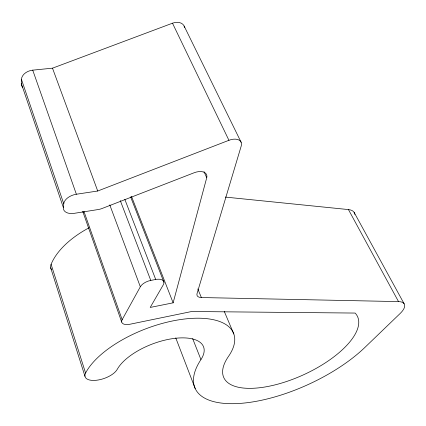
<?xml version="1.0" encoding="UTF-8"?>
<svg xmlns="http://www.w3.org/2000/svg" width="426" height="426" viewBox="0 0 426 426"><rect width="100%" height="100%" fill="white"/><g stroke="black" fill="none" stroke-linecap="round" stroke-linejoin="round"><path stroke-width="0.64" d="M124.829 199.379L155.714 279.472A10.139 5.192 -21 0 1 163.307 284.781L150.208 307.439L173.132 302.827L206.732 177.722A11.491 6.757 -23.9 0 0 194.176 172.748L102.187 208.452A11.901 7.104 -19.2 0 1 98.182 209.539L74.262 213.325A12.061 7.215 -18 0 1 63.383 207.616L21.3 83.459L21.449 79.428A11.039 7.892 -15.4 0 1 32.727 70.152L52.494 68.176L172.493 23.196A10.73 7.684 -26.8 0 1 184.57 27.477M63.383 207.616L63.751 203.788L21.449 79.428M89.061 227.798A74.96 40.683 -19.9 0 0 51.099 264.306L85.589 373.059A80.407 35.773 -20.9 0 1 184.639 319.005A80.407 35.773 -20.9 0 1 228.528 356.344A73.496 30.496 -24.5 0 0 287.609 381.148A73.496 30.496 -24.5 0 0 355.135 313.062L191.684 311.507L129.887 324.255A9.803 4.798 -20.1 0 1 122.15 319.686L140.33 286.773A10.165 5.213 -20.9 0 1 150.772 280.414L155.714 279.472M63.751 203.788A12.114 7.29 -18 0 1 76.371 194.235L97.724 191.013L228.932 140.298A11.763 7.061 -26 0 1 241.26 145.868L197.03 293.631A9.628 4.729 -22.7 0 0 201.36 297.545L398.518 301.597A20.065 8.094 -27 0 1 400.147 313.488L364.906 347.414A104.13 43.298 -24.5 0 1 240.466 403.374A104.13 43.298 -24.5 0 1 200.934 359.571A47.062 20.906 -20.9 0 0 174.921 338.335A47.062 20.906 -20.9 0 0 117.23 369.358A17.322 7.833 -19.2 0 1 96.58 380.242A17.322 7.833 -19.2 0 1 85.589 373.059M225.317 197.084L348.447 209.576A18.829 9.329 -27.8 0 1 354.879 214.448M354.134 212.388L404.114 303.743M348.447 209.576L398.518 301.597M184.16 26.108L241.153 142.311M172.493 23.196L228.932 140.298M203.995 171.662L206.732 177.722M224.246 311.363L233.805 333.936M197.818 288.956L201.36 297.545M192.659 338.617L200.934 359.571M131.448 196.306L173.132 302.827M130.628 196.929L163.935 282.214M175.762 337.909L195.215 388.571M120.27 200.561L150.772 280.414M109.775 204.901L140.33 286.773M52.494 68.176L97.724 191.013M83.991 211.552L122.15 319.686M82.809 211.594L121.687 322.045M32.727 70.152L76.371 194.235M50.699 267.842L84.976 376.302M83.358 212.393A9.079 5.384 -18.8 0 1 82.878 211.717M51.392 269.498A16.113 8.871 -17.7 0 1 51.099 264.306M22.605 87.303A10.991 7.822 -15.4 0 1 21.3 83.459"/></g></svg>
